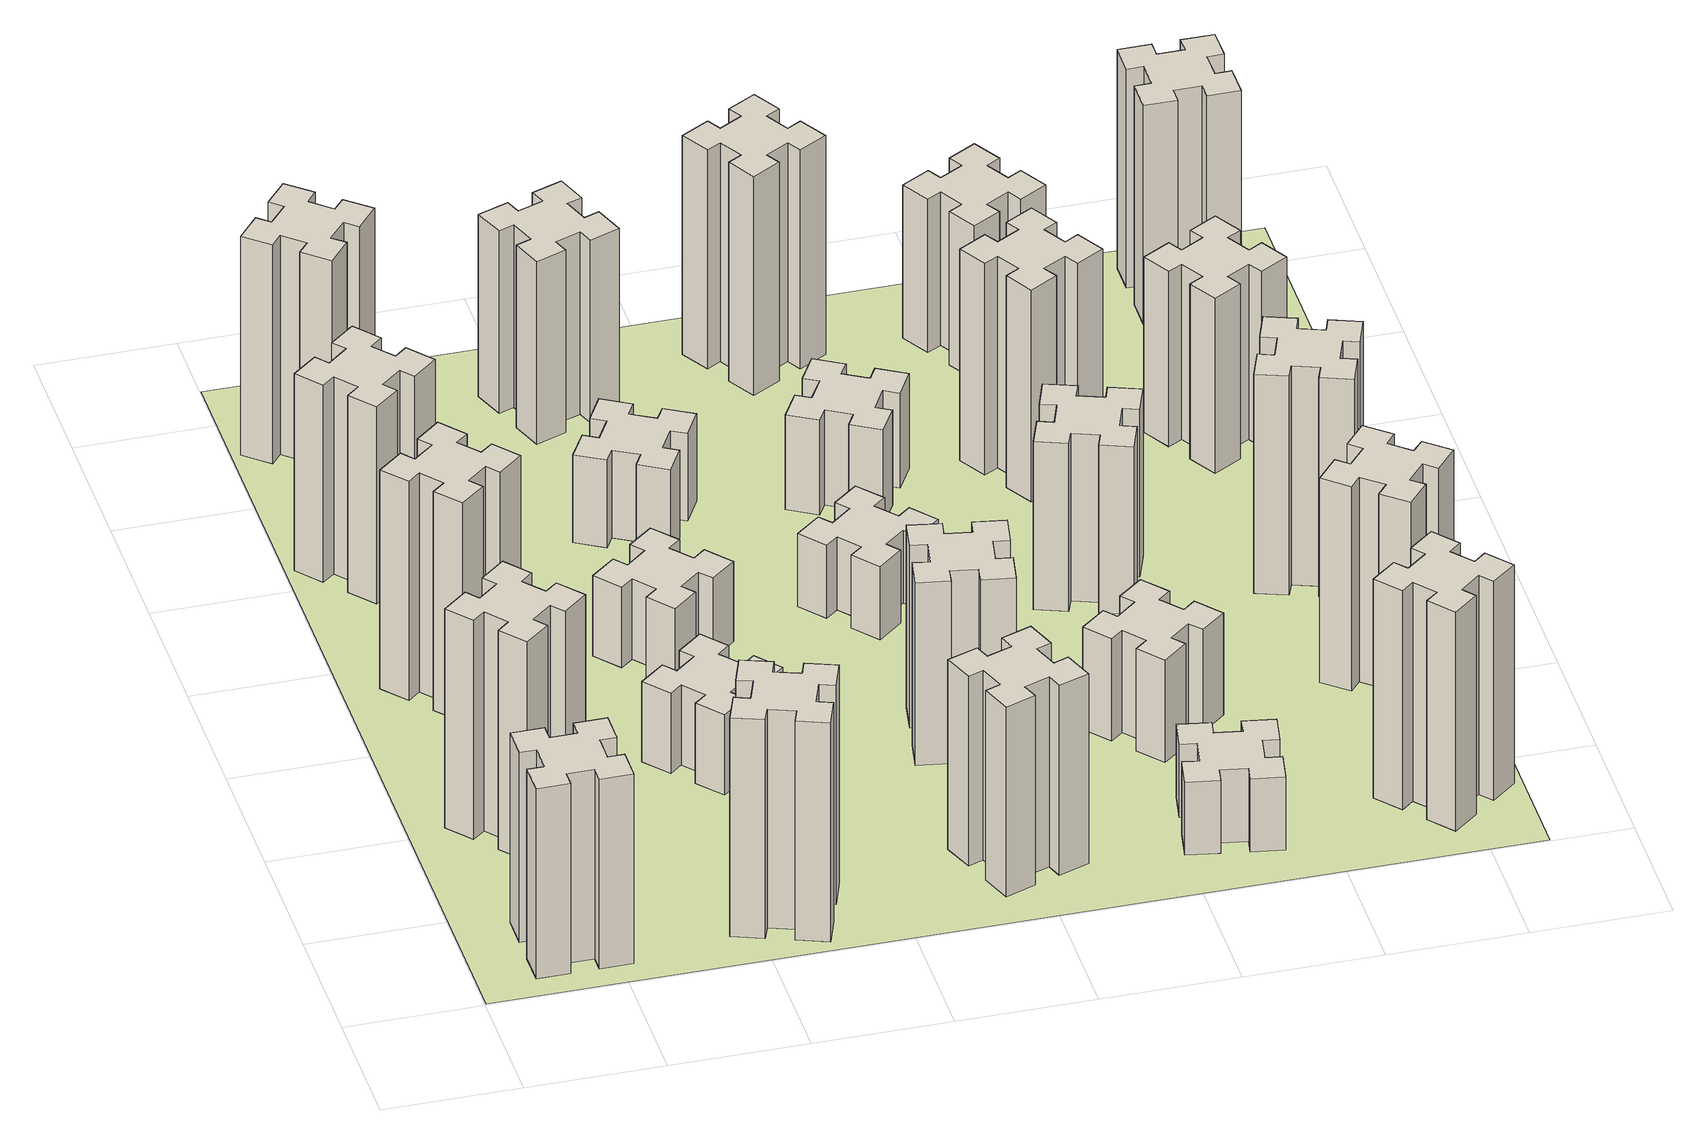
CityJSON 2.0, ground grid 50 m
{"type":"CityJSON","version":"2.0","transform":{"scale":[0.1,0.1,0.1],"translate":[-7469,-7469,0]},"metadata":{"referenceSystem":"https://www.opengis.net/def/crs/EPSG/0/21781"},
"CityObjects":{
"building1":{"type":"Building","attributes":{"class":"1000","function":"1000","usage":"1000","yearOfConstruction":2016,"roofType":"1000","measuredHeight":78,"storeysAboveGround":30,"storeysBelowGround":0},"geometry":[{"type":"Solid","lod":"1","boundaries":[[[[0,1,2,3,4,5,6,7,8,9,10,11,12,13,14,15,16,17,18,19]],[[17,16,20,21]],[[16,15,22,20]],[[15,14,23,22]],[[14,13,24,23]],[[13,12,25,24]],[[12,11,26,25]],[[11,10,27,26]],[[10,9,28,27]],[[9,8,29,28]],[[8,7,30,29]],[[7,6,31,30]],[[6,5,32,31]],[[5,4,33,32]],[[4,3,34,33]],[[3,2,35,34]],[[2,1,36,35]],[[1,0,37,36]],[[0,19,38,37]],[[19,18,39,38]],[[18,17,21,39]],[[24,25,26,27,28,29,30,31,32,33,34,35,36,37,38,39,21,20,22,23]]]]}]},
"building2":{"type":"Building","attributes":{"class":"1000","function":"1000","usage":"1000","yearOfConstruction":2016,"roofType":"1000","measuredHeight":90,"storeysAboveGround":30,"storeysBelowGround":0},"geometry":[{"type":"Solid","lod":"1","boundaries":[[[[40,41,42,43,44,45,46,47,48,49,50,51,52,53,54,55,56,57,58,59]],[[57,56,60,61]],[[56,55,62,60]],[[55,54,63,62]],[[54,53,64,63]],[[53,52,65,64]],[[52,51,66,65]],[[51,50,67,66]],[[50,49,68,67]],[[49,48,69,68]],[[48,47,70,69]],[[47,46,71,70]],[[46,45,72,71]],[[45,44,73,72]],[[44,43,74,73]],[[43,42,75,74]],[[42,41,76,75]],[[41,40,77,76]],[[40,59,78,77]],[[59,58,79,78]],[[58,57,61,79]],[[64,65,66,67,68,69,70,71,72,73,74,75,76,77,78,79,61,60,62,63]]]]}]},
"building3":{"type":"Building","attributes":{"class":"1000","function":"1000","usage":"1000","yearOfConstruction":2016,"roofType":"1000","measuredHeight":90,"storeysAboveGround":30,"storeysBelowGround":0},"geometry":[{"type":"Solid","lod":"1","boundaries":[[[[80,81,82,83,84,85,86,87,88,89,90,91,92,93,94,95,96,97,98,99]],[[97,96,100,101]],[[96,95,102,100]],[[95,94,103,102]],[[94,93,104,103]],[[93,92,105,104]],[[92,91,106,105]],[[91,90,107,106]],[[90,89,108,107]],[[89,88,109,108]],[[88,87,110,109]],[[87,86,111,110]],[[86,85,112,111]],[[85,84,113,112]],[[84,83,114,113]],[[83,82,115,114]],[[82,81,116,115]],[[81,80,117,116]],[[80,99,118,117]],[[99,98,119,118]],[[98,97,101,119]],[[104,105,106,107,108,109,110,111,112,113,114,115,116,117,118,119,101,100,102,103]]]]}]},
"building4":{"type":"Building","attributes":{"class":"1000","function":"1000","usage":"1000","yearOfConstruction":2016,"roofType":"1000","measuredHeight":81,"storeysAboveGround":30,"storeysBelowGround":0},"geometry":[{"type":"Solid","lod":"1","boundaries":[[[[120,121,122,123,124,125,126,127,128,129,130,131,132,133,134,135,136,137,138,139]],[[137,136,140,141]],[[136,135,142,140]],[[135,134,143,142]],[[134,133,144,143]],[[133,132,145,144]],[[132,131,146,145]],[[131,130,147,146]],[[130,129,148,147]],[[129,128,149,148]],[[128,127,150,149]],[[127,126,151,150]],[[126,125,152,151]],[[125,124,153,152]],[[124,123,154,153]],[[123,122,155,154]],[[122,121,156,155]],[[121,120,157,156]],[[120,139,158,157]],[[139,138,159,158]],[[138,137,141,159]],[[144,145,146,147,148,149,150,151,152,153,154,155,156,157,158,159,141,140,142,143]]]]}]},
"building5":{"type":"Building","attributes":{"class":"1000","function":"1000","usage":"1000","yearOfConstruction":2016,"roofType":"1000","measuredHeight":90,"storeysAboveGround":30,"storeysBelowGround":0},"geometry":[{"type":"Solid","lod":"1","boundaries":[[[[160,161,162,163,164,165,166,167,168,169,170,171,172,173,174,175,176,177,178,179]],[[177,176,180,181]],[[176,175,182,180]],[[175,174,183,182]],[[174,173,184,183]],[[173,172,185,184]],[[172,171,186,185]],[[171,170,187,186]],[[170,169,188,187]],[[169,168,189,188]],[[168,167,190,189]],[[167,166,191,190]],[[166,165,192,191]],[[165,164,193,192]],[[164,163,194,193]],[[163,162,195,194]],[[162,161,196,195]],[[161,160,197,196]],[[160,179,198,197]],[[179,178,199,198]],[[178,177,181,199]],[[184,185,186,187,188,189,190,191,192,193,194,195,196,197,198,199,181,180,182,183]]]]}]},
"building6":{"type":"Building","attributes":{"class":"1000","function":"1000","usage":"1000","yearOfConstruction":2016,"roofType":"1000","measuredHeight":90,"storeysAboveGround":30,"storeysBelowGround":0},"geometry":[{"type":"Solid","lod":"1","boundaries":[[[[200,201,202,203,204,205,206,207,208,209,210,211,212,213,214,215,216,217,218,219]],[[217,216,220,221]],[[216,215,222,220]],[[215,214,223,222]],[[214,213,224,223]],[[213,212,225,224]],[[212,211,226,225]],[[211,210,227,226]],[[210,209,228,227]],[[209,208,229,228]],[[208,207,230,229]],[[207,206,231,230]],[[206,205,232,231]],[[205,204,233,232]],[[204,203,234,233]],[[203,202,235,234]],[[202,201,236,235]],[[201,200,237,236]],[[200,219,238,237]],[[219,218,239,238]],[[218,217,221,239]],[[224,225,226,227,228,229,230,231,232,233,234,235,236,237,238,239,221,220,222,223]]]]}]},
"building7":{"type":"Building","attributes":{"class":"1000","function":"1000","usage":"1000","yearOfConstruction":2016,"roofType":"1000","measuredHeight":33,"storeysAboveGround":30,"storeysBelowGround":0},"geometry":[{"type":"Solid","lod":"1","boundaries":[[[[240,241,242,243,244,245,246,247,248,249,250,251,252,253,254,255,256,257,258,259]],[[257,256,260,261]],[[256,255,262,260]],[[255,254,263,262]],[[254,253,264,263]],[[253,252,265,264]],[[252,251,266,265]],[[251,250,267,266]],[[250,249,268,267]],[[249,248,269,268]],[[248,247,270,269]],[[247,246,271,270]],[[246,245,272,271]],[[245,244,273,272]],[[244,243,274,273]],[[243,242,275,274]],[[242,241,276,275]],[[241,240,277,276]],[[240,259,278,277]],[[259,258,279,278]],[[258,257,261,279]],[[264,265,266,267,268,269,270,271,272,273,274,275,276,277,278,279,261,260,262,263]]]]}]},
"building8":{"type":"Building","attributes":{"class":"1000","function":"1000","usage":"1000","yearOfConstruction":2016,"roofType":"1000","measuredHeight":33,"storeysAboveGround":30,"storeysBelowGround":0},"geometry":[{"type":"Solid","lod":"1","boundaries":[[[[280,281,282,283,284,285,286,287,288,289,290,291,292,293,294,295,296,297,298,299]],[[297,296,300,301]],[[296,295,302,300]],[[295,294,303,302]],[[294,293,304,303]],[[293,292,305,304]],[[292,291,306,305]],[[291,290,307,306]],[[290,289,308,307]],[[289,288,309,308]],[[288,287,310,309]],[[287,286,311,310]],[[286,285,312,311]],[[285,284,313,312]],[[284,283,314,313]],[[283,282,315,314]],[[282,281,316,315]],[[281,280,317,316]],[[280,299,318,317]],[[299,298,319,318]],[[298,297,301,319]],[[304,305,306,307,308,309,310,311,312,313,314,315,316,317,318,319,301,300,302,303]]]]}]},
"building9":{"type":"Building","attributes":{"class":"1000","function":"1000","usage":"1000","yearOfConstruction":2016,"roofType":"1000","measuredHeight":36,"storeysAboveGround":30,"storeysBelowGround":0},"geometry":[{"type":"Solid","lod":"1","boundaries":[[[[320,321,322,323,324,325,326,327,328,329,330,331,332,333,334,335,336,337,338,339]],[[337,336,340,341]],[[336,335,342,340]],[[335,334,343,342]],[[334,333,344,343]],[[333,332,345,344]],[[332,331,346,345]],[[331,330,347,346]],[[330,329,348,347]],[[329,328,349,348]],[[328,327,350,349]],[[327,326,351,350]],[[326,325,352,351]],[[325,324,353,352]],[[324,323,354,353]],[[323,322,355,354]],[[322,321,356,355]],[[321,320,357,356]],[[320,339,358,357]],[[339,338,359,358]],[[338,337,341,359]],[[344,345,346,347,348,349,350,351,352,353,354,355,356,357,358,359,341,340,342,343]]]]}]},
"building10":{"type":"Building","attributes":{"class":"1000","function":"1000","usage":"1000","yearOfConstruction":2016,"roofType":"1000","measuredHeight":78,"storeysAboveGround":30,"storeysBelowGround":0},"geometry":[{"type":"Solid","lod":"1","boundaries":[[[[360,361,362,363,364,365,366,367,368,369,370,371,372,373,374,375,376,377,378,379]],[[377,376,380,381]],[[376,375,382,380]],[[375,374,383,382]],[[374,373,384,383]],[[373,372,385,384]],[[372,371,386,385]],[[371,370,387,386]],[[370,369,388,387]],[[369,368,389,388]],[[368,367,390,389]],[[367,366,391,390]],[[366,365,392,391]],[[365,364,393,392]],[[364,363,394,393]],[[363,362,395,394]],[[362,361,396,395]],[[361,360,397,396]],[[360,379,398,397]],[[379,378,399,398]],[[378,377,381,399]],[[384,385,386,387,388,389,390,391,392,393,394,395,396,397,398,399,381,380,382,383]]]]}]},
"building11":{"type":"Building","attributes":{"class":"1000","function":"1000","usage":"1000","yearOfConstruction":2016,"roofType":"1000","measuredHeight":75,"storeysAboveGround":30,"storeysBelowGround":0},"geometry":[{"type":"Solid","lod":"1","boundaries":[[[[400,401,402,403,404,405,406,407,408,409,410,411,412,413,414,415,416,417,418,419]],[[417,416,420,421]],[[416,415,422,420]],[[415,414,423,422]],[[414,413,424,423]],[[413,412,425,424]],[[412,411,426,425]],[[411,410,427,426]],[[410,409,428,427]],[[409,408,429,428]],[[408,407,430,429]],[[407,406,431,430]],[[406,405,432,431]],[[405,404,433,432]],[[404,403,434,433]],[[403,402,435,434]],[[402,401,436,435]],[[401,400,437,436]],[[400,419,438,437]],[[419,418,439,438]],[[418,417,421,439]],[[424,425,426,427,428,429,430,431,432,433,434,435,436,437,438,439,421,420,422,423]]]]}]},
"building12":{"type":"Building","attributes":{"class":"1000","function":"1000","usage":"1000","yearOfConstruction":2016,"roofType":"1000","measuredHeight":75,"storeysAboveGround":30,"storeysBelowGround":0},"geometry":[{"type":"Solid","lod":"1","boundaries":[[[[440,441,442,443,444,445,446,447,448,449,450,451,452,453,454,455,456,457,458,459]],[[457,456,460,461]],[[456,455,462,460]],[[455,454,463,462]],[[454,453,464,463]],[[453,452,465,464]],[[452,451,466,465]],[[451,450,467,466]],[[450,449,468,467]],[[449,448,469,468]],[[448,447,470,469]],[[447,446,471,470]],[[446,445,472,471]],[[445,444,473,472]],[[444,443,474,473]],[[443,442,475,474]],[[442,441,476,475]],[[441,440,477,476]],[[440,459,478,477]],[[459,458,479,478]],[[458,457,461,479]],[[464,465,466,467,468,469,470,471,472,473,474,475,476,477,478,479,461,460,462,463]]]]}]},
"building13":{"type":"Building","attributes":{"class":"1000","function":"1000","usage":"1000","yearOfConstruction":2016,"roofType":"1000","measuredHeight":30,"storeysAboveGround":30,"storeysBelowGround":0},"geometry":[{"type":"Solid","lod":"1","boundaries":[[[[480,481,482,483,484,485,486,487,488,489,490,491,492,493,494,495,496,497,498,499]],[[497,496,500,501]],[[496,495,502,500]],[[495,494,503,502]],[[494,493,504,503]],[[493,492,505,504]],[[492,491,506,505]],[[491,490,507,506]],[[490,489,508,507]],[[489,488,509,508]],[[488,487,510,509]],[[487,486,511,510]],[[486,485,512,511]],[[485,484,513,512]],[[484,483,514,513]],[[483,482,515,514]],[[482,481,516,515]],[[481,480,517,516]],[[480,499,518,517]],[[499,498,519,518]],[[498,497,501,519]],[[504,505,506,507,508,509,510,511,512,513,514,515,516,517,518,519,501,500,502,503]]]]}]},
"building14":{"type":"Building","attributes":{"class":"1000","function":"1000","usage":"1000","yearOfConstruction":2016,"roofType":"1000","measuredHeight":39,"storeysAboveGround":30,"storeysBelowGround":0},"geometry":[{"type":"Solid","lod":"1","boundaries":[[[[520,521,522,523,524,525,526,527,528,529,530,531,532,533,534,535,536,537,538,539]],[[537,536,540,541]],[[536,535,542,540]],[[535,534,543,542]],[[534,533,544,543]],[[533,532,545,544]],[[532,531,546,545]],[[531,530,547,546]],[[530,529,548,547]],[[529,528,549,548]],[[528,527,550,549]],[[527,526,551,550]],[[526,525,552,551]],[[525,524,553,552]],[[524,523,554,553]],[[523,522,555,554]],[[522,521,556,555]],[[521,520,557,556]],[[520,539,558,557]],[[539,538,559,558]],[[538,537,541,559]],[[544,545,546,547,548,549,550,551,552,553,554,555,556,557,558,559,541,540,542,543]]]]}]},
"building15":{"type":"Building","attributes":{"class":"1000","function":"1000","usage":"1000","yearOfConstruction":2016,"roofType":"1000","measuredHeight":30,"storeysAboveGround":30,"storeysBelowGround":0},"geometry":[{"type":"Solid","lod":"1","boundaries":[[[[560,561,562,563,564,565,566,567,568,569,570,571,572,573,574,575,576,577,578,579]],[[577,576,580,581]],[[576,575,582,580]],[[575,574,583,582]],[[574,573,584,583]],[[573,572,585,584]],[[572,571,586,585]],[[571,570,587,586]],[[570,569,588,587]],[[569,568,589,588]],[[568,567,590,589]],[[567,566,591,590]],[[566,565,592,591]],[[565,564,593,592]],[[564,563,594,593]],[[563,562,595,594]],[[562,561,596,595]],[[561,560,597,596]],[[560,579,598,597]],[[579,578,599,598]],[[578,577,581,599]],[[584,585,586,587,588,589,590,591,592,593,594,595,596,597,598,599,581,580,582,583]]]]}]},
"building16":{"type":"Building","attributes":{"class":"1000","function":"1000","usage":"1000","yearOfConstruction":2016,"roofType":"1000","measuredHeight":90,"storeysAboveGround":30,"storeysBelowGround":0},"geometry":[{"type":"Solid","lod":"1","boundaries":[[[[600,601,602,603,604,605,606,607,608,609,610,611,612,613,614,615,616,617,618,619]],[[617,616,620,621]],[[616,615,622,620]],[[615,614,623,622]],[[614,613,624,623]],[[613,612,625,624]],[[612,611,626,625]],[[611,610,627,626]],[[610,609,628,627]],[[609,608,629,628]],[[608,607,630,629]],[[607,606,631,630]],[[606,605,632,631]],[[605,604,633,632]],[[604,603,634,633]],[[603,602,635,634]],[[602,601,636,635]],[[601,600,637,636]],[[600,619,638,637]],[[619,618,639,638]],[[618,617,621,639]],[[624,625,626,627,628,629,630,631,632,633,634,635,636,637,638,639,621,620,622,623]]]]}]},
"building17":{"type":"Building","attributes":{"class":"1000","function":"1000","usage":"1000","yearOfConstruction":2016,"roofType":"1000","measuredHeight":42,"storeysAboveGround":30,"storeysBelowGround":0},"geometry":[{"type":"Solid","lod":"1","boundaries":[[[[640,641,642,643,644,645,646,647,648,649,650,651,652,653,654,655,656,657,658,659]],[[657,656,660,661]],[[656,655,662,660]],[[655,654,663,662]],[[654,653,664,663]],[[653,652,665,664]],[[652,651,666,665]],[[651,650,667,666]],[[650,649,668,667]],[[649,648,669,668]],[[648,647,670,669]],[[647,646,671,670]],[[646,645,672,671]],[[645,644,673,672]],[[644,643,674,673]],[[643,642,675,674]],[[642,641,676,675]],[[641,640,677,676]],[[640,659,678,677]],[[659,658,679,678]],[[658,657,661,679]],[[664,665,666,667,668,669,670,671,672,673,674,675,676,677,678,679,661,660,662,663]]]]}]},
"building18":{"type":"Building","attributes":{"class":"1000","function":"1000","usage":"1000","yearOfConstruction":2016,"roofType":"1000","measuredHeight":69,"storeysAboveGround":30,"storeysBelowGround":0},"geometry":[{"type":"Solid","lod":"1","boundaries":[[[[680,681,682,683,684,685,686,687,688,689,690,691,692,693,694,695,696,697,698,699]],[[697,696,700,701]],[[696,695,702,700]],[[695,694,703,702]],[[694,693,704,703]],[[693,692,705,704]],[[692,691,706,705]],[[691,690,707,706]],[[690,689,708,707]],[[689,688,709,708]],[[688,687,710,709]],[[687,686,711,710]],[[686,685,712,711]],[[685,684,713,712]],[[684,683,714,713]],[[683,682,715,714]],[[682,681,716,715]],[[681,680,717,716]],[[680,699,718,717]],[[699,698,719,718]],[[698,697,701,719]],[[704,705,706,707,708,709,710,711,712,713,714,715,716,717,718,719,701,700,702,703]]]]}]},
"building19":{"type":"Building","attributes":{"class":"1000","function":"1000","usage":"1000","yearOfConstruction":2016,"roofType":"1000","measuredHeight":87,"storeysAboveGround":30,"storeysBelowGround":0},"geometry":[{"type":"Solid","lod":"1","boundaries":[[[[720,721,722,723,724,725,726,727,728,729,730,731,732,733,734,735,736,737,738,739]],[[737,736,740,741]],[[736,735,742,740]],[[735,734,743,742]],[[734,733,744,743]],[[733,732,745,744]],[[732,731,746,745]],[[731,730,747,746]],[[730,729,748,747]],[[729,728,749,748]],[[728,727,750,749]],[[727,726,751,750]],[[726,725,752,751]],[[725,724,753,752]],[[724,723,754,753]],[[723,722,755,754]],[[722,721,756,755]],[[721,720,757,756]],[[720,739,758,757]],[[739,738,759,758]],[[738,737,741,759]],[[744,745,746,747,748,749,750,751,752,753,754,755,756,757,758,759,741,740,742,743]]]]}]},
"building20":{"type":"Building","attributes":{"class":"1000","function":"1000","usage":"1000","yearOfConstruction":2016,"roofType":"1000","measuredHeight":90,"storeysAboveGround":30,"storeysBelowGround":0},"geometry":[{"type":"Solid","lod":"1","boundaries":[[[[760,761,762,763,764,765,766,767,768,769,770,771,772,773,774,775,776,777,778,779]],[[777,776,780,781]],[[776,775,782,780]],[[775,774,783,782]],[[774,773,784,783]],[[773,772,785,784]],[[772,771,786,785]],[[771,770,787,786]],[[770,769,788,787]],[[769,768,789,788]],[[768,767,790,789]],[[767,766,791,790]],[[766,765,792,791]],[[765,764,793,792]],[[764,763,794,793]],[[763,762,795,794]],[[762,761,796,795]],[[761,760,797,796]],[[760,779,798,797]],[[779,778,799,798]],[[778,777,781,799]],[[784,785,786,787,788,789,790,791,792,793,794,795,796,797,798,799,781,780,782,783]]]]}]},
"building21":{"type":"Building","attributes":{"class":"1000","function":"1000","usage":"1000","yearOfConstruction":2016,"roofType":"1000","measuredHeight":63,"storeysAboveGround":30,"storeysBelowGround":0},"geometry":[{"type":"Solid","lod":"1","boundaries":[[[[800,801,802,803,804,805,806,807,808,809,810,811,812,813,814,815,816,817,818,819]],[[817,816,820,821]],[[816,815,822,820]],[[815,814,823,822]],[[814,813,824,823]],[[813,812,825,824]],[[812,811,826,825]],[[811,810,827,826]],[[810,809,828,827]],[[809,808,829,828]],[[808,807,830,829]],[[807,806,831,830]],[[806,805,832,831]],[[805,804,833,832]],[[804,803,834,833]],[[803,802,835,834]],[[802,801,836,835]],[[801,800,837,836]],[[800,819,838,837]],[[819,818,839,838]],[[818,817,821,839]],[[824,825,826,827,828,829,830,831,832,833,834,835,836,837,838,839,821,820,822,823]]]]}]},
"building22":{"type":"Building","attributes":{"class":"1000","function":"1000","usage":"1000","yearOfConstruction":2016,"roofType":"1000","measuredHeight":84,"storeysAboveGround":30,"storeysBelowGround":0},"geometry":[{"type":"Solid","lod":"1","boundaries":[[[[840,841,842,843,844,845,846,847,848,849,850,851,852,853,854,855,856,857,858,859]],[[857,856,860,861]],[[856,855,862,860]],[[855,854,863,862]],[[854,853,864,863]],[[853,852,865,864]],[[852,851,866,865]],[[851,850,867,866]],[[850,849,868,867]],[[849,848,869,868]],[[848,847,870,869]],[[847,846,871,870]],[[846,845,872,871]],[[845,844,873,872]],[[844,843,874,873]],[[843,842,875,874]],[[842,841,876,875]],[[841,840,877,876]],[[840,859,878,877]],[[859,858,879,878]],[[858,857,861,879]],[[864,865,866,867,868,869,870,871,872,873,874,875,876,877,878,879,861,860,862,863]]]]}]},
"building23":{"type":"Building","attributes":{"class":"1000","function":"1000","usage":"1000","yearOfConstruction":2016,"roofType":"1000","measuredHeight":90,"storeysAboveGround":30,"storeysBelowGround":0},"geometry":[{"type":"Solid","lod":"1","boundaries":[[[[880,881,882,883,884,885,886,887,888,889,890,891,892,893,894,895,896,897,898,899]],[[897,896,900,901]],[[896,895,902,900]],[[895,894,903,902]],[[894,893,904,903]],[[893,892,905,904]],[[892,891,906,905]],[[891,890,907,906]],[[890,889,908,907]],[[889,888,909,908]],[[888,887,910,909]],[[887,886,911,910]],[[886,885,912,911]],[[885,884,913,912]],[[884,883,914,913]],[[883,882,915,914]],[[882,881,916,915]],[[881,880,917,916]],[[880,899,918,917]],[[899,898,919,918]],[[898,897,901,919]],[[904,905,906,907,908,909,910,911,912,913,914,915,916,917,918,919,901,900,902,903]]]]}]},
"building24":{"type":"Building","attributes":{"class":"1000","function":"1000","usage":"1000","yearOfConstruction":2016,"roofType":"1000","measuredHeight":72,"storeysAboveGround":30,"storeysBelowGround":0},"geometry":[{"type":"Solid","lod":"1","boundaries":[[[[920,921,922,923,924,925,926,927,928,929,930,931,932,933,934,935,936,937,938,939]],[[937,936,940,941]],[[936,935,942,940]],[[935,934,943,942]],[[934,933,944,943]],[[933,932,945,944]],[[932,931,946,945]],[[931,930,947,946]],[[930,929,948,947]],[[929,928,949,948]],[[928,927,950,949]],[[927,926,951,950]],[[926,925,952,951]],[[925,924,953,952]],[[924,923,954,953]],[[923,922,955,954]],[[922,921,956,955]],[[921,920,957,956]],[[920,939,958,957]],[[939,938,959,958]],[[938,937,941,959]],[[944,945,946,947,948,949,950,951,952,953,954,955,956,957,958,959,941,940,942,943]]]]}]},
"building25":{"type":"Building","attributes":{"class":"1000","function":"1000","usage":"1000","yearOfConstruction":2016,"roofType":"1000","measuredHeight":90,"storeysAboveGround":30,"storeysBelowGround":0},"geometry":[{"type":"Solid","lod":"1","boundaries":[[[[960,961,962,963,964,965,966,967,968,969,970,971,972,973,974,975,976,977,978,979]],[[977,976,980,981]],[[976,975,982,980]],[[975,974,983,982]],[[974,973,984,983]],[[973,972,985,984]],[[972,971,986,985]],[[971,970,987,986]],[[970,969,988,987]],[[969,968,989,988]],[[968,967,990,989]],[[967,966,991,990]],[[966,965,992,991]],[[965,964,993,992]],[[964,963,994,993]],[[963,962,995,994]],[[962,961,996,995]],[[961,960,997,996]],[[960,979,998,997]],[[979,978,999,998]],[[978,977,981,999]],[[984,985,986,987,988,989,990,991,992,993,994,995,996,997,998,999,981,980,982,983]]]]}]},
"landuse1":{"type":"LandUse","attributes":{"name":"plot1","function":"1010"},"geometry":[{"type":"MultiSurface","lod":"1","boundaries":[[[1000,1001,1002,1003]]]}]}
},
"vertices":[
[265,325,0],[265,225,0],[205,225,0],[205,105,0],[325,105,0],[325,165,0],[425,165,0],[425,105,0],[545,105,0],[545,225,0],[485,225,0],[485,325,0],[545,325,0],[545,445,0],[425,445,0],[425,385,0],[325,385,0],[325,445,0],[205,445,0],[205,325,0],[325,385,780],[325,445,780],[425,385,780],[425,445,780],[545,445,780],[545,325,780],[485,325,780],[485,225,780],[545,225,780],[545,105,780],[425,105,780],[425,165,780],[325,165,780],[325,105,780],[205,105,780],[205,225,780],[265,225,780],[265,325,780],[205,325,780],[205,445,780],
[492,1048,0],[427,1124,0],[473,1163,0],[396,1255,0],[304,1178,0],[343,1132,0],[266,1067,0],[228,1113,0],[136,1036,0],[213,944,0],[259,983,0],[323,906,0],[277,868,0],[354,776,0],[446,853,0],[408,899,0],[484,963,0],[523,917,0],[615,994,0],[538,1086,0],[484,963,900],[523,917,900],[408,899,900],[446,853,900],[354,776,900],[277,868,900],[323,906,900],[259,983,900],[213,944,900],[136,1036,900],[228,1113,900],[266,1067,900],[343,1132,900],[304,1178,900],[396,1255,900],[473,1163,900],[427,1124,900],[492,1048,900],[538,1086,900],[615,994,900],
[492,1888,0],[427,1964,0],[473,2003,0],[396,2095,0],[304,2018,0],[343,1972,0],[266,1907,0],[228,1953,0],[136,1876,0],[213,1784,0],[259,1823,0],[323,1746,0],[277,1708,0],[354,1616,0],[446,1693,0],[408,1739,0],[484,1803,0],[523,1757,0],[615,1834,0],[538,1926,0],[484,1803,900],[523,1757,900],[408,1739,900],[446,1693,900],[354,1616,900],[277,1708,900],[323,1746,900],[259,1823,900],[213,1784,900],[136,1876,900],[228,1953,900],[266,1907,900],[343,1972,900],[304,2018,900],[396,2095,900],[473,2003,900],[427,1964,900],[492,1888,900],[538,1926,900],[615,1834,900],
[243,2712,0],[166,2647,0],[128,2693,0],[36,2616,0],[113,2524,0],[159,2563,0],[223,2486,0],[177,2448,0],[254,2356,0],[346,2433,0],[308,2479,0],[384,2543,0],[423,2497,0],[515,2574,0],[438,2666,0],[392,2628,0],[327,2704,0],[373,2743,0],[296,2835,0],[204,2758,0],[327,2704,810],[373,2743,810],[392,2628,810],[438,2666,810],[515,2574,810],[423,2497,810],[384,2543,810],[308,2479,810],[346,2433,810],[254,2356,810],[177,2448,810],[223,2486,810],[159,2563,810],[113,2524,810],[36,2616,810],[128,2693,810],[166,2647,810],[243,2712,810],[204,2758,810],[296,2835,810],
[1029,360,0],[995,266,0],[939,287,0],[897,174,0],[1010,133,0],[1031,189,0],[1125,155,0],[1104,99,0],[1217,57,0],[1258,170,0],[1202,191,0],[1236,285,0],[1292,264,0],[1333,377,0],[1220,418,0],[1200,362,0],[1106,396,0],[1127,452,0],[1014,493,0],[973,380,0],[1106,396,900],[1127,452,900],[1200,362,900],[1220,418,900],[1333,377,900],[1292,264,900],[1236,285,900],[1202,191,900],[1258,170,900],[1217,57,900],[1104,99,900],[1125,155,900],[1031,189,900],[1010,133,900],[897,174,900],[939,287,900],[995,266,900],[1029,360,900],[973,380,900],[1014,493,900],
[384,3387,0],[308,3452,0],[346,3498,0],[254,3575,0],[177,3483,0],[223,3444,0],[159,3368,0],[113,3406,0],[36,3314,0],[128,3237,0],[166,3283,0],[243,3219,0],[204,3173,0],[296,3096,0],[373,3188,0],[327,3226,0],[392,3303,0],[438,3264,0],[515,3356,0],[423,3433,0],[392,3303,900],[438,3264,900],[327,3226,900],[373,3188,900],[296,3096,900],[204,3173,900],[243,3219,900],[166,3283,900],[128,3237,900],[36,3314,900],[113,3406,900],[159,3368,900],[223,3444,900],[177,3483,900],[254,3575,900],[346,3498,900],[308,3452,900],[384,3387,900],[423,3433,900],[515,3356,900],
[1083,1332,0],[1006,1267,0],[968,1313,0],[876,1236,0],[953,1144,0],[999,1183,0],[1063,1106,0],[1017,1068,0],[1094,976,0],[1186,1053,0],[1148,1099,0],[1224,1163,0],[1263,1117,0],[1355,1194,0],[1278,1286,0],[1232,1248,0],[1167,1324,0],[1213,1363,0],[1136,1455,0],[1044,1378,0],[1167,1324,330],[1213,1363,330],[1232,1248,330],[1278,1286,330],[1355,1194,330],[1263,1117,330],[1224,1163,330],[1148,1099,330],[1186,1053,330],[1094,976,330],[1017,1068,330],[1063,1106,330],[999,1183,330],[953,1144,330],[876,1236,330],[968,1313,330],[1006,1267,330],[1083,1332,330],[1044,1378,330],[1136,1455,330],
[1083,1972,0],[1006,1907,0],[968,1953,0],[876,1876,0],[953,1784,0],[999,1823,0],[1063,1746,0],[1017,1708,0],[1094,1616,0],[1186,1693,0],[1148,1739,0],[1224,1803,0],[1263,1757,0],[1355,1834,0],[1278,1926,0],[1232,1888,0],[1167,1964,0],[1213,2003,0],[1136,2095,0],[1044,2018,0],[1167,1964,330],[1213,2003,330],[1232,1888,330],[1278,1926,330],[1355,1834,330],[1263,1757,330],[1224,1803,330],[1148,1739,330],[1186,1693,330],[1094,1616,330],[1017,1708,330],[1063,1746,330],[999,1823,330],[953,1784,330],[876,1876,330],[968,1953,330],[1006,1907,330],[1083,1972,330],[1044,2018,330],[1136,2095,330],
[1314,2666,0],[1227,2716,0],[1257,2768,0],[1153,2828,0],[1093,2724,0],[1145,2694,0],[1095,2607,0],[1043,2637,0],[983,2533,0],[1087,2473,0],[1117,2525,0],[1204,2475,0],[1174,2423,0],[1278,2363,0],[1338,2467,0],[1286,2497,0],[1336,2584,0],[1388,2554,0],[1448,2658,0],[1344,2718,0],[1336,2584,360],[1388,2554,360],[1286,2497,360],[1338,2467,360],[1278,2363,360],[1174,2423,360],[1204,2475,360],[1117,2525,360],[1087,2473,360],[983,2533,360],[1043,2637,360],[1095,2607,360],[1145,2694,360],[1093,2724,360],[1153,2828,360],[1257,2768,360],[1227,2716,360],[1314,2666,360],[1344,2718,360],[1448,2658,360],
[1835,385,0],[1869,291,0],[1813,270,0],[1854,157,0],[1967,199,0],[1946,255,0],[2040,289,0],[2060,233,0],[2173,274,0],[2132,387,0],[2076,366,0],[2042,460,0],[2098,480,0],[2057,593,0],[1944,552,0],[1965,496,0],[1871,462,0],[1850,518,0],[1737,477,0],[1779,364,0],[1871,462,780],[1850,518,780],[1965,496,780],[1944,552,780],[2057,593,780],[2098,480,780],[2042,460,780],[2076,366,780],[2132,387,780],[2173,274,780],[2060,233,780],[2040,289,780],[1946,255,780],[1967,199,780],[1854,157,780],[1813,270,780],[1869,291,780],[1835,385,780],[1779,364,780],[1737,477,780],
[1125,3456,0],[1031,3422,0],[1010,3478,0],[897,3437,0],[939,3324,0],[995,3345,0],[1029,3251,0],[973,3230,0],[1014,3117,0],[1127,3159,0],[1106,3215,0],[1200,3249,0],[1220,3193,0],[1333,3234,0],[1292,3347,0],[1236,3326,0],[1202,3420,0],[1258,3440,0],[1217,3553,0],[1104,3512,0],[1202,3420,750],[1258,3440,750],[1236,3326,750],[1292,3347,750],[1333,3234,750],[1220,3193,750],[1200,3249,750],[1106,3215,750],[1127,3159,750],[1014,3117,750],[973,3230,750],[1029,3251,750],[995,3345,750],[939,3324,750],[897,3437,750],[1010,3478,750],[1031,3422,750],[1125,3456,750],[1104,3512,750],[1217,3553,750],
[2055,1047,0],[2072,1145,0],[2131,1135,0],[2152,1253,0],[2034,1274,0],[2024,1215,0],[1925,1232,0],[1936,1291,0],[1817,1312,0],[1797,1194,0],[1856,1184,0],[1838,1085,0],[1779,1096,0],[1758,977,0],[1877,957,0],[1887,1016,0],[1985,998,0],[1975,939,0],[2093,918,0],[2114,1037,0],[1985,998,750],[1975,939,750],[1887,1016,750],[1877,957,750],[1758,977,750],[1779,1096,750],[1838,1085,750],[1856,1184,750],[1797,1194,750],[1817,1312,750],[1936,1291,750],[1925,1232,750],[2024,1215,750],[2034,1274,750],[2152,1253,750],[2131,1135,750],[2072,1145,750],[2055,1047,750],[2114,1037,750],[2093,918,750],
[1972,1988,0],[1907,2064,0],[1953,2103,0],[1876,2195,0],[1784,2118,0],[1823,2072,0],[1746,2007,0],[1708,2053,0],[1616,1976,0],[1693,1884,0],[1739,1923,0],[1803,1846,0],[1757,1808,0],[1834,1716,0],[1926,1793,0],[1888,1839,0],[1964,1903,0],[2003,1857,0],[2095,1934,0],[2018,2026,0],[1964,1903,300],[2003,1857,300],[1888,1839,300],[1926,1793,300],[1834,1716,300],[1757,1808,300],[1803,1846,300],[1739,1923,300],[1693,1884,300],[1616,1976,300],[1708,2053,300],[1746,2007,300],[1823,2072,300],[1784,2118,300],[1876,2195,300],[1953,2103,300],[1907,2064,300],[1972,1988,300],[2018,2026,300],[2095,1934,300],
[2026,2497,0],[2076,2584,0],[2128,2554,0],[2188,2658,0],[2084,2718,0],[2054,2666,0],[1967,2716,0],[1997,2768,0],[1893,2828,0],[1833,2724,0],[1885,2694,0],[1835,2607,0],[1783,2637,0],[1723,2533,0],[1827,2473,0],[1857,2525,0],[1944,2475,0],[1914,2423,0],[2018,2363,0],[2078,2467,0],[1944,2475,390],[1914,2423,390],[1857,2525,390],[1827,2473,390],[1723,2533,390],[1783,2637,390],[1835,2607,390],[1885,2694,390],[1833,2724,390],[1893,2828,390],[1997,2768,390],[1967,2716,390],[2054,2666,390],[2084,2718,390],[2188,2658,390],[2128,2554,390],[2076,2584,390],[2026,2497,390],[2078,2467,390],[2018,2363,390],
[2596,444,0],[2578,345,0],[2519,356,0],[2498,237,0],[2617,217,0],[2627,276,0],[2725,258,0],[2715,199,0],[2833,178,0],[2854,297,0],[2795,307,0],[2812,405,0],[2871,395,0],[2892,513,0],[2774,534,0],[2764,475,0],[2665,492,0],[2676,551,0],[2557,572,0],[2537,454,0],[2665,492,300],[2676,551,300],[2764,475,300],[2774,534,300],[2892,513,300],[2871,395,300],[2812,405,300],[2795,307,300],[2854,297,300],[2833,178,300],[2715,199,300],[2725,258,300],[2627,276,300],[2617,217,300],[2498,237,300],[2519,356,300],[2578,345,300],[2596,444,300],[2537,454,300],[2557,572,300],
[1844,3556,0],[1757,3506,0],[1727,3558,0],[1623,3498,0],[1683,3394,0],[1735,3424,0],[1785,3337,0],[1733,3307,0],[1793,3203,0],[1897,3263,0],[1867,3315,0],[1954,3365,0],[1984,3313,0],[2088,3373,0],[2028,3477,0],[1976,3447,0],[1926,3534,0],[1978,3564,0],[1918,3668,0],[1814,3608,0],[1926,3534,900],[1978,3564,900],[1976,3447,900],[2028,3477,900],[2088,3373,900],[1984,3313,900],[1954,3365,900],[1867,3315,900],[1897,3263,900],[1793,3203,900],[1733,3307,900],[1785,3337,900],[1735,3424,900],[1683,3394,900],[1623,3498,900],[1727,3558,900],[1757,3506,900],[1844,3556,900],[1814,3608,900],[1918,3668,900],
[2563,1132,0],[2486,1067,0],[2448,1113,0],[2356,1036,0],[2433,944,0],[2479,983,0],[2543,906,0],[2497,868,0],[2574,776,0],[2666,853,0],[2628,899,0],[2704,963,0],[2743,917,0],[2835,994,0],[2758,1086,0],[2712,1048,0],[2647,1124,0],[2693,1163,0],[2616,1255,0],[2524,1178,0],[2647,1124,420],[2693,1163,420],[2712,1048,420],[2758,1086,420],[2835,994,420],[2743,917,420],[2704,963,420],[2628,899,420],[2666,853,420],[2574,776,420],[2497,868,420],[2543,906,420],[2479,983,420],[2433,944,420],[2356,1036,420],[2448,1113,420],[2486,1067,420],[2563,1132,420],[2524,1178,420],[2616,1255,420],
[2682,1771,0],[2716,1865,0],[2772,1844,0],[2813,1957,0],[2700,1998,0],[2680,1942,0],[2586,1976,0],[2607,2032,0],[2494,2073,0],[2453,1960,0],[2509,1940,0],[2475,1846,0],[2419,1867,0],[2377,1754,0],[2490,1713,0],[2511,1769,0],[2605,1735,0],[2584,1679,0],[2697,1637,0],[2738,1750,0],[2605,1735,690],[2584,1679,690],[2511,1769,690],[2490,1713,690],[2377,1754,690],[2419,1867,690],[2475,1846,690],[2509,1940,690],[2453,1960,690],[2494,2073,690],[2607,2032,690],[2586,1976,690],[2680,1942,690],[2700,1998,690],[2813,1957,690],[2772,1844,690],[2716,1865,690],[2682,1771,690],[2738,1750,690],[2697,1637,690],
[2607,2475,0],[2694,2525,0],[2724,2473,0],[2828,2533,0],[2768,2637,0],[2716,2607,0],[2666,2694,0],[2718,2724,0],[2658,2828,0],[2554,2768,0],[2584,2716,0],[2497,2666,0],[2467,2718,0],[2363,2658,0],[2423,2554,0],[2475,2584,0],[2525,2497,0],[2473,2467,0],[2533,2363,0],[2637,2423,0],[2525,2497,870],[2473,2467,870],[2475,2584,870],[2423,2554,870],[2363,2658,870],[2467,2718,870],[2497,2666,870],[2584,2716,870],[2554,2768,870],[2658,2828,870],[2718,2724,870],[2666,2694,870],[2716,2607,870],[2768,2637,870],[2828,2533,870],[2724,2473,870],[2694,2525,870],[2607,2475,870],[2637,2423,870],[2533,2363,870],
[3468,259,0],[3544,323,0],[3583,277,0],[3675,354,0],[3598,446,0],[3552,408,0],[3487,484,0],[3533,523,0],[3456,615,0],[3364,538,0],[3403,492,0],[3326,427,0],[3288,473,0],[3196,396,0],[3273,304,0],[3319,343,0],[3383,266,0],[3337,228,0],[3414,136,0],[3506,213,0],[3383,266,900],[3337,228,900],[3319,343,900],[3273,304,900],[3196,396,900],[3288,473,900],[3326,427,900],[3403,492,900],[3364,538,900],[3456,615,900],[3533,523,900],[3487,484,900],[3552,408,900],[3598,446,900],[3675,354,900],[3583,277,900],[3544,323,900],[3468,259,900],[3506,213,900],[3414,136,900],
[2716,3347,0],[2666,3434,0],[2718,3464,0],[2658,3568,0],[2554,3508,0],[2584,3456,0],[2497,3406,0],[2467,3458,0],[2363,3398,0],[2423,3294,0],[2475,3324,0],[2525,3237,0],[2473,3207,0],[2533,3103,0],[2637,3163,0],[2607,3215,0],[2694,3265,0],[2724,3213,0],[2828,3273,0],[2768,3377,0],[2694,3265,630],[2724,3213,630],[2607,3215,630],[2637,3163,630],[2533,3103,630],[2473,3207,630],[2525,3237,630],[2475,3324,630],[2423,3294,630],[2363,3398,630],[2467,3458,630],[2497,3406,630],[2584,3456,630],[2554,3508,630],[2658,3568,630],[2718,3464,630],[2666,3434,630],[2716,3347,630],[2768,3377,630],[2828,3273,630],
[3487,1006,0],[3552,1083,0],[3598,1044,0],[3675,1136,0],[3583,1213,0],[3544,1167,0],[3468,1232,0],[3506,1278,0],[3414,1355,0],[3337,1263,0],[3383,1224,0],[3319,1148,0],[3273,1186,0],[3196,1094,0],[3288,1017,0],[3326,1063,0],[3403,999,0],[3364,953,0],[3456,876,0],[3533,968,0],[3403,999,840],[3364,953,840],[3326,1063,840],[3288,1017,840],[3196,1094,840],[3273,1186,840],[3319,1148,840],[3383,1224,840],[3337,1263,840],[3414,1355,840],[3506,1278,840],[3468,1232,840],[3544,1167,840],[3583,1213,840],[3675,1136,840],[3598,1044,840],[3552,1083,840],[3487,1006,840],[3533,968,840],[3456,876,840],
[3420,1842,0],[3326,1876,0],[3347,1932,0],[3234,1973,0],[3193,1860,0],[3249,1840,0],[3215,1746,0],[3159,1767,0],[3117,1654,0],[3230,1613,0],[3251,1669,0],[3345,1635,0],[3324,1579,0],[3437,1537,0],[3478,1650,0],[3422,1671,0],[3456,1765,0],[3512,1744,0],[3553,1857,0],[3440,1898,0],[3456,1765,900],[3512,1744,900],[3422,1671,900],[3478,1650,900],[3437,1537,900],[3324,1579,900],[3345,1635,900],[3251,1669,900],[3230,1613,900],[3117,1654,900],[3159,1767,900],[3215,1746,900],[3249,1840,900],[3193,1860,900],[3234,1973,900],[3347,1932,900],[3326,1876,900],[3420,1842,900],[3440,1898,900],[3553,1857,900],
[3247,2475,0],[3334,2525,0],[3364,2473,0],[3468,2533,0],[3408,2637,0],[3356,2607,0],[3306,2694,0],[3358,2724,0],[3298,2828,0],[3194,2768,0],[3224,2716,0],[3137,2666,0],[3107,2718,0],[3003,2658,0],[3063,2554,0],[3115,2584,0],[3165,2497,0],[3113,2467,0],[3173,2363,0],[3277,2423,0],[3165,2497,720],[3113,2467,720],[3115,2584,720],[3063,2554,720],[3003,2658,720],[3107,2718,720],[3137,2666,720],[3224,2716,720],[3194,2768,720],[3298,2828,720],[3358,2724,720],[3306,2694,720],[3356,2607,720],[3408,2637,720],[3468,2533,720],[3364,2473,720],[3334,2525,720],[3247,2475,720],[3277,2423,720],[3173,2363,720],
[3285,3325,0],[3385,3325,0],[3385,3265,0],[3505,3265,0],[3505,3385,0],[3445,3385,0],[3445,3485,0],[3505,3485,0],[3505,3605,0],[3385,3605,0],[3385,3545,0],[3285,3545,0],[3285,3605,0],[3165,3605,0],[3165,3485,0],[3225,3485,0],[3225,3385,0],[3165,3385,0],[3165,3265,0],[3285,3265,0],[3225,3385,900],[3165,3385,900],[3225,3485,900],[3165,3485,900],[3165,3605,900],[3285,3605,900],[3285,3545,900],[3385,3545,900],[3385,3605,900],[3505,3605,900],[3505,3485,900],[3445,3485,900],[3445,3385,900],[3505,3385,900],[3505,3265,900],[3385,3265,900],[3385,3325,900],[3285,3325,900],[3285,3265,900],[3165,3265,900],
[5,3705,0],[3705,3705,0],[3705,5,0],[5,5,0]
]}
